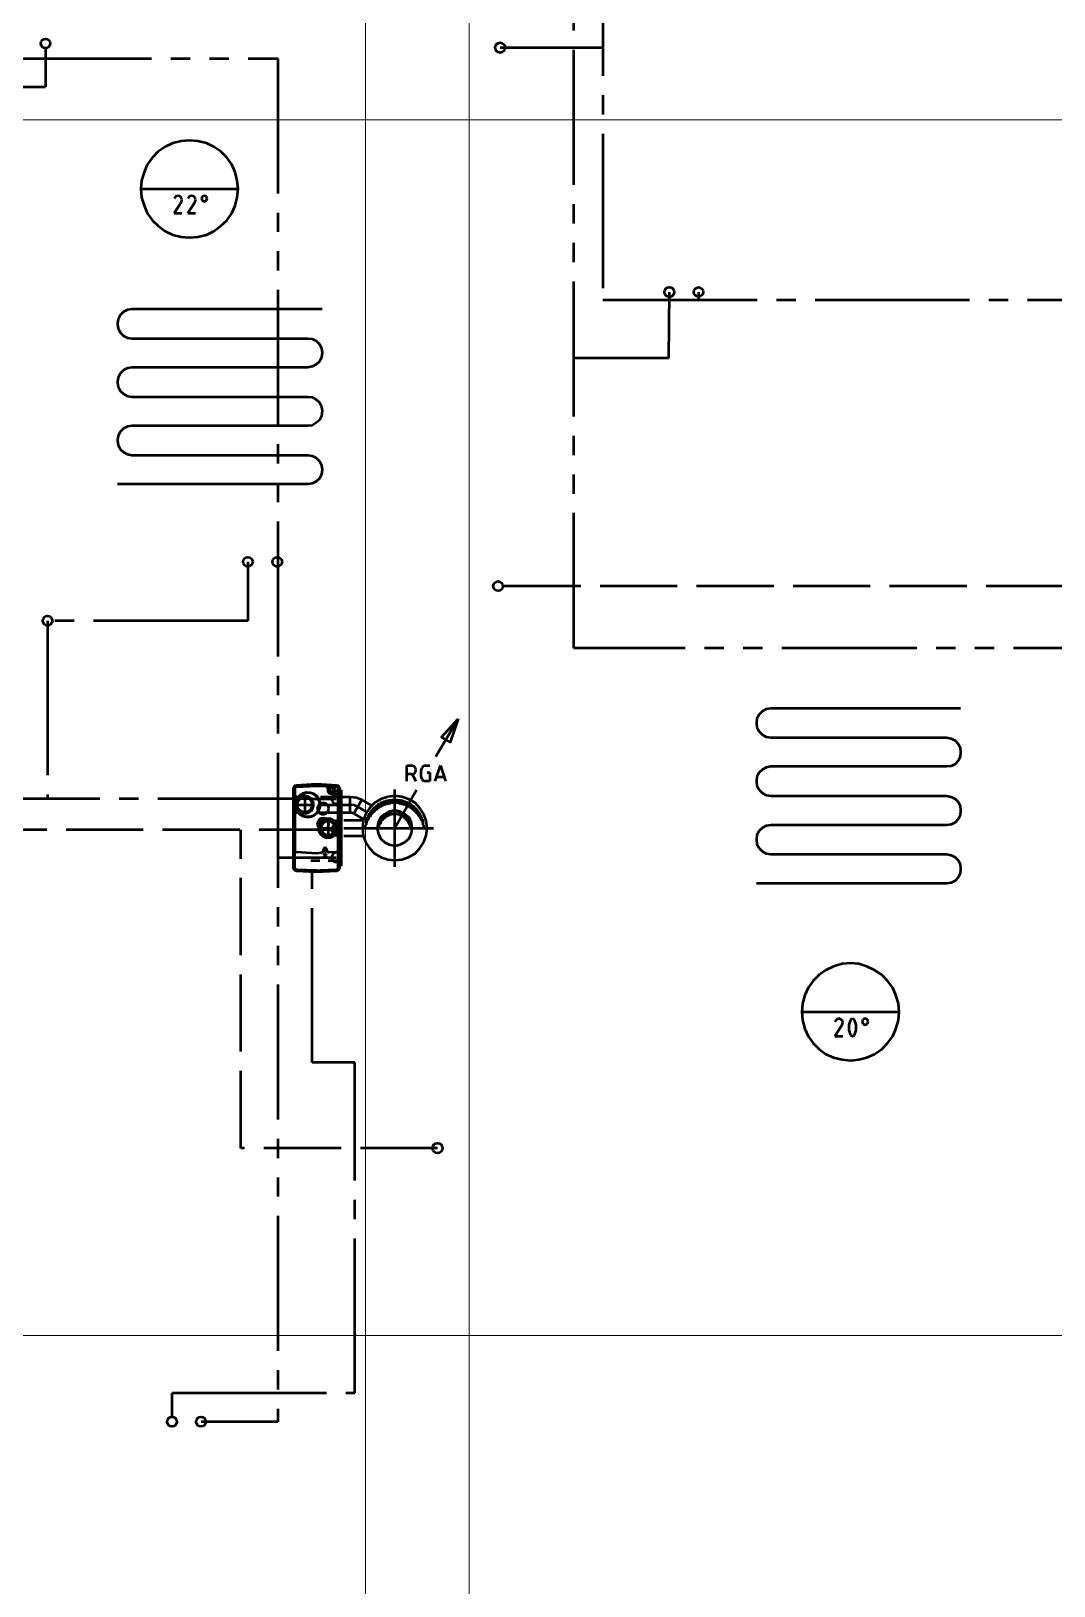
# Model space of a CAD drawing. Header units: metres. Extents: x -4.5 to 35.1, y -3.6 to 25.4.
# Drawn here: x 11.33 to 16.63, y 3.59 to 11.65 of the extents above; entities that cross this region are included whole.
import ezdxf

# ---------------------------------------------------------------- set-up
doc = ezdxf.new("R2010")
doc.units = ezdxf.units.M
for name, pattern in [('GETRENNT2_S6', [1.2, 0.7, -0.1, 0.1, -0.1, 0.1, -0.1]), ('STRICHLINIE2_S3', [0.5, 0.4, -0.1]), ('STRICHPUNKT2_S5', [1.1, 0.8, -0.1, 0.1, -0.1])]:
    doc.linetypes.add(name, pattern=pattern)
doc.layers.add('New_A Stramien', color=7, linetype='Continuous', lineweight=13)
doc.layers.add('Standard', color=7, linetype='Continuous', lineweight=25)

msp = doc.modelspace()

# ---------------------------------------------------------------- linework, layer by layer
at = {"layer": 'New_A Stramien', "color": 252, "linetype": 'Continuous', "lineweight": 13}
msp.add_line((13.6, -1.8), (13.6, 23.46), dxfattribs=at)
msp.add_line((13.6, -1.8), (13.6, 23.46), dxfattribs=at)
at = {"layer": 'Standard', "color": 252, "linetype": 'Continuous', "lineweight": 13}
for p, q in [((13.0633, -3.2638), (13.0633, 25.0491)), ((13.0633, -3.2638), (13.0633, 25.0491)), ((-4.1221, 11.1917), (26.8317, 11.1917)), ((-4.1221, 11.1917), (26.8317, 11.1917)), ((-4.1221, 4.8908), (26.8317, 4.8908)), ((-4.1221, 4.8908), (26.8317, 4.8908))]:
    msp.add_line(p, q, dxfattribs=at)
at = {"layer": 'Standard', "color": 1, "linetype": 'GETRENNT2_S6', "lineweight": 50}
for p, q in [((14.1423, 8.4547), (14.1423, 13.523)), ((11.2546, 11.5111), (12.6089, 11.5111)), ((12.6089, 11.5111), (12.6089, 4.4447)), ((14.6367, 10.3), (14.632, 9.9569)), ((14.632, 9.9569), (14.1423, 9.9569)), ((18.3197, 8.4547), (14.1423, 8.4547)), ((12.6089, 7.3692), (12.911, 7.3692)), ((12.6089, 4.4447), (12.2104, 4.4447))]:
    msp.add_line(p, q, dxfattribs=at)
at = {"layer": 'Standard', "color": 5, "linetype": 'STRICHPUNKT2_S5', "lineweight": 50}
for p, q in [((14.2924, 13.32), (14.2924, 10.259)), ((11.4047, 11.5632), (11.4047, 11.3632)), ((13.76, 11.5665), (14.2924, 11.5665)), ((11.0276, 11.3632), (11.4047, 11.3632)), ((14.2924, 10.259), (16.9655, 10.259)), ((14.7888, 10.3), (14.7888, 10.259)), ((12.4531, 8.9013), (12.4531, 8.5963)), ((11.4151, 8.5963), (11.4151, 7.6734)), ((12.4531, 8.5963), (11.4151, 8.5963)), ((12.786, 7.6734), (9.3564, 7.6734)), ((12.786, 6.3066), (12.786, 7.3016)), ((13.0069, 6.3066), (12.786, 6.3066)), ((13.0069, 4.5947), (13.0069, 6.3066)), ((12.0603, 4.4697), (12.0603, 4.5947)), ((12.0603, 4.5947), (13.0069, 4.5947))]:
    msp.add_line(p, q, dxfattribs=at)
at = {"layer": 'Standard', "color": 52, "linetype": 'Continuous', "lineweight": 50}
for p, q in [((12.0255, 11.0528), (11.988, 11.0278)), ((12.0651, 11.0715), (12.0255, 11.0528)), ((12.1068, 11.0819), (12.0651, 11.0715)), ((12.1505, 11.0861), (12.1068, 11.0819)), ((12.1943, 11.0819), (12.1505, 11.0861)), ((12.238, 11.0715), (12.1943, 11.0819)), ((12.2776, 11.0528), (12.238, 11.0715)), ((12.3131, 11.0278), (12.2776, 11.0528)), ((11.9318, 10.9611), (11.9151, 10.9215)), ((11.9589, 10.9965), (11.9318, 10.9611)), ((11.988, 11.0278), (11.9589, 10.9965)), ((12.3443, 10.9965), (12.3131, 11.0278)), ((12.3693, 10.9611), (12.3443, 10.9965)), ((12.3881, 10.9215), (12.3693, 10.9611)), ((11.9151, 10.9215), (11.9026, 10.8777)), ((12.3985, 10.8777), (12.3881, 10.9215)), ((11.9026, 10.8777), (11.8984, 10.834)), ((11.8984, 10.834), (12.4026, 10.834)), ((11.8984, 10.834), (11.9026, 10.7902)), ((12.4026, 10.834), (12.3985, 10.8777)), ((12.3985, 10.7902), (12.4026, 10.834)), ((11.9026, 10.7902), (11.9151, 10.7486)), ((11.9151, 10.7486), (11.9318, 10.709)), ((12.0776, 10.7944), (12.0714, 10.784)), ((12.1089, 10.7673), (12.0714, 10.709)), ((12.0901, 10.7986), (12.0776, 10.7944)), ((12.1005, 10.7965), (12.0901, 10.7986)), ((12.1089, 10.7882), (12.1005, 10.7965)), ((12.1109, 10.7777), (12.1089, 10.7882)), ((12.1089, 10.7673), (12.1109, 10.7777)), ((12.1484, 10.7944), (12.1422, 10.784)), ((12.1797, 10.7673), (12.1422, 10.709)), ((12.1609, 10.7986), (12.1484, 10.7944)), ((12.1714, 10.7965), (12.1609, 10.7986)), ((12.1797, 10.7882), (12.1714, 10.7965)), ((12.1818, 10.7777), (12.1797, 10.7882)), ((12.1797, 10.7673), (12.1818, 10.7777)), ((12.2172, 10.7944), (12.213, 10.784)), ((12.213, 10.784), (12.2172, 10.7736)), ((12.2276, 10.7986), (12.2172, 10.7944)), ((12.2172, 10.7736), (12.2276, 10.7694)), ((12.238, 10.7944), (12.2276, 10.7986)), ((12.2276, 10.7694), (12.238, 10.7736)), ((12.2422, 10.784), (12.238, 10.7944)), ((12.238, 10.7736), (12.2422, 10.784)), ((12.3693, 10.709), (12.3881, 10.7486)), ((12.3881, 10.7486), (12.3985, 10.7902)), ((11.9318, 10.709), (11.9589, 10.6715)), ((11.9589, 10.6715), (11.988, 10.6423)), ((11.988, 10.6423), (12.0255, 10.6152)), ((12.0714, 10.709), (12.1109, 10.709)), ((12.1422, 10.709), (12.1818, 10.709)), ((12.2776, 10.6152), (12.3131, 10.6423)), ((12.3131, 10.6423), (12.3443, 10.6715)), ((12.3443, 10.6715), (12.3693, 10.709)), ((12.0255, 10.6152), (12.0651, 10.5965)), ((12.0651, 10.5965), (12.1068, 10.5861)), ((12.1068, 10.5861), (12.1505, 10.5819)), ((12.1505, 10.5819), (12.1943, 10.5861)), ((12.1943, 10.5861), (12.238, 10.5965)), ((12.238, 10.5965), (12.2776, 10.6152)), ((11.7818, 10.1589), (11.7776, 10.136)), ((11.7922, 10.1798), (11.7818, 10.1589)), ((11.8088, 10.1965), (11.7922, 10.1798)), ((11.8297, 10.2069), (11.8088, 10.1965)), ((11.8526, 10.211), (11.8297, 10.2069)), ((12.8381, 10.211), (11.8526, 10.211)), ((11.7776, 10.136), (11.7776, 10.1339)), ((11.7776, 10.1339), (11.7818, 10.111)), ((11.7818, 10.111), (11.7922, 10.0902)), ((11.7922, 10.0902), (11.8088, 10.0735)), ((11.8088, 10.0735), (11.8297, 10.0631)), ((11.8297, 10.0631), (11.8526, 10.059)), ((11.8526, 10.059), (12.7631, 10.059)), ((12.7631, 10.059), (12.786, 10.0569)), ((12.786, 10.0569), (12.8068, 10.0465)), ((12.8068, 10.0465), (12.8235, 10.0298)), ((12.8235, 10.0298), (12.8339, 10.009)), ((12.8339, 10.009), (12.8381, 9.986)), ((12.786, 9.9131), (12.7631, 9.9089)), ((12.8068, 9.9235), (12.786, 9.9131)), ((12.8235, 9.9402), (12.8068, 9.9235)), ((12.8339, 9.961), (12.8235, 9.9402)), ((12.8381, 9.984), (12.8339, 9.961)), ((12.8381, 9.986), (12.8381, 9.984)), ((11.7818, 9.8568), (11.7776, 9.8339)), ((11.7776, 9.8339), (11.7776, 9.8318)), ((11.7922, 9.8777), (11.7818, 9.8568)), ((11.8088, 9.8944), (11.7922, 9.8777)), ((11.8297, 9.9048), (11.8088, 9.8944)), ((11.8526, 9.9089), (11.8297, 9.9048)), ((12.7631, 9.9089), (11.8526, 9.9089)), ((11.7776, 9.8318), (11.7818, 9.8089)), ((11.7818, 9.8089), (11.7922, 9.7881)), ((11.7922, 9.7881), (11.8088, 9.7714)), ((11.8088, 9.7714), (11.8297, 9.761)), ((11.8297, 9.761), (11.8526, 9.7568)), ((11.8526, 9.7568), (12.7631, 9.7568)), ((12.7631, 9.7568), (12.786, 9.7548)), ((12.786, 9.7548), (12.8068, 9.7423)), ((12.8068, 9.7423), (12.8235, 9.7277)), ((12.8235, 9.7277), (12.8339, 9.7068)), ((12.8339, 9.7068), (12.8381, 9.6839)), ((12.8381, 9.6818), (12.8339, 9.6569)), ((12.8381, 9.6839), (12.8381, 9.6818)), ((11.8088, 9.5923), (11.7922, 9.5756)), ((11.8297, 9.6027), (11.8088, 9.5923)), ((11.8526, 9.6068), (11.8297, 9.6027)), ((12.7631, 9.6068), (11.8526, 9.6068)), ((12.786, 9.6089), (12.7631, 9.6068)), ((12.8068, 9.6214), (12.786, 9.6089)), ((12.8235, 9.636), (12.8068, 9.6214)), ((12.8339, 9.6569), (12.8235, 9.636)), ((11.7818, 9.5547), (11.7776, 9.5318)), ((11.7776, 9.5318), (11.7776, 9.5297)), ((11.7776, 9.5297), (11.7818, 9.5068)), ((11.7922, 9.5756), (11.7818, 9.5547)), ((11.7818, 9.5068), (11.7922, 9.486)), ((11.7922, 9.486), (11.8088, 9.4693)), ((11.8088, 9.4693), (11.8297, 9.4589)), ((11.8297, 9.4589), (11.8526, 9.4547)), ((11.8526, 9.4547), (12.7631, 9.4547)), ((12.7631, 9.4547), (12.786, 9.4506)), ((12.786, 9.4506), (12.8068, 9.4402)), ((12.8068, 9.4402), (12.8235, 9.4235)), ((12.8235, 9.4235), (12.8339, 9.4027)), ((12.8339, 9.3547), (12.8235, 9.3339)), ((12.8339, 9.4027), (12.8381, 9.3797)), ((12.8381, 9.3777), (12.8339, 9.3547)), ((12.8381, 9.3797), (12.8381, 9.3777)), ((12.7631, 9.3047), (11.7776, 9.3047)), ((12.786, 9.3068), (12.7631, 9.3047)), ((12.8068, 9.3172), (12.786, 9.3068)), ((12.8235, 9.3339), (12.8068, 9.3172)), ((15.1632, 8.1421), (15.1382, 8.138)), ((16.1466, 8.1421), (15.1632, 8.1421)), ((15.0903, 8.0901), (15.0882, 8.0671)), ((15.0882, 8.0671), (15.0882, 8.0651)), ((15.0882, 8.0651), (15.0903, 8.0422)), ((15.1028, 8.1109), (15.0903, 8.0901)), ((15.1195, 8.1276), (15.1028, 8.1109)), ((15.1382, 8.138), (15.1195, 8.1276)), ((15.0903, 8.0422), (15.1028, 8.0213)), ((15.1028, 8.0213), (15.1195, 8.0047)), ((15.1195, 8.0047), (15.1382, 7.9942)), ((15.1382, 7.9942), (15.1632, 7.9901)), ((15.1632, 7.9901), (16.0737, 7.9901)), ((16.0737, 7.9901), (16.0966, 7.9859)), ((16.0966, 7.9859), (16.1175, 7.9755)), ((16.1175, 7.9755), (16.1341, 7.9588)), ((16.1341, 7.9588), (16.1446, 7.938)), ((16.1446, 7.938), (16.1466, 7.915)), ((16.1466, 7.913), (16.1446, 7.89)), ((16.1466, 7.915), (16.1466, 7.913)), ((15.1195, 7.8255), (15.1028, 7.8088)), ((15.1382, 7.8359), (15.1195, 7.8255)), ((15.1632, 7.84), (15.1382, 7.8359)), ((16.0737, 7.84), (15.1632, 7.84)), ((16.0966, 7.8421), (16.0737, 7.84)), ((16.1175, 7.8525), (16.0966, 7.8421)), ((16.1341, 7.8692), (16.1175, 7.8525)), ((16.1446, 7.89), (16.1341, 7.8692)), ((15.0903, 7.788), (15.0882, 7.765)), ((15.0882, 7.765), (15.0882, 7.763)), ((15.0882, 7.763), (15.0903, 7.74)), ((15.1028, 7.8088), (15.0903, 7.788)), ((15.0903, 7.74), (15.1028, 7.7192)), ((15.1028, 7.7192), (15.1195, 7.7025)), ((15.1195, 7.7025), (15.1382, 7.6921)), ((15.1382, 7.6921), (15.1632, 7.688)), ((15.1632, 7.688), (16.0737, 7.688)), ((16.0737, 7.688), (16.0966, 7.6838)), ((16.0966, 7.6838), (16.1175, 7.6734)), ((16.1175, 7.6734), (16.1341, 7.6567)), ((16.1341, 7.6567), (16.1446, 7.6359)), ((16.1446, 7.5879), (16.1341, 7.5671)), ((16.1446, 7.6359), (16.1466, 7.613)), ((16.1466, 7.6109), (16.1446, 7.5879)), ((16.1466, 7.613), (16.1466, 7.6109)), ((15.1028, 7.5067), (15.0903, 7.4858)), ((15.1195, 7.5233), (15.1028, 7.5067)), ((15.1382, 7.5338), (15.1195, 7.5233)), ((15.1632, 7.5358), (15.1382, 7.5338)), ((16.0737, 7.5358), (15.1632, 7.5358)), ((16.0966, 7.54), (16.0737, 7.5358)), ((16.1175, 7.5504), (16.0966, 7.54)), ((16.1341, 7.5671), (16.1175, 7.5504)), ((15.0903, 7.4858), (15.0882, 7.4629)), ((15.0882, 7.4629), (15.0882, 7.4609)), ((15.0882, 7.4609), (15.0903, 7.4379)), ((15.0903, 7.4379), (15.1028, 7.4171)), ((15.1028, 7.4171), (15.1195, 7.4004)), ((15.1195, 7.4004), (15.1382, 7.39)), ((15.1382, 7.39), (15.1632, 7.3859)), ((15.1632, 7.3859), (16.0737, 7.3859)), ((16.0737, 7.3859), (16.0966, 7.3817)), ((16.0966, 7.3817), (16.1175, 7.3713)), ((16.1175, 7.3713), (16.1341, 7.3546)), ((16.1341, 7.3546), (16.1446, 7.3338)), ((16.1446, 7.3338), (16.1466, 7.3109)), ((16.1341, 7.265), (16.1175, 7.2483)), ((16.1446, 7.2858), (16.1341, 7.265)), ((16.1466, 7.3088), (16.1446, 7.2858)), ((16.1466, 7.3109), (16.1466, 7.3088)), ((16.0737, 7.2338), (15.0882, 7.2338)), ((16.0966, 7.2379), (16.0737, 7.2338)), ((16.1175, 7.2483), (16.0966, 7.2379)), ((15.4487, 6.7858), (15.4133, 6.7608)), ((15.4883, 6.8046), (15.4487, 6.7858)), ((15.532, 6.8171), (15.4883, 6.8046)), ((15.5758, 6.8212), (15.532, 6.8171)), ((15.6195, 6.8171), (15.5758, 6.8212)), ((15.6612, 6.8046), (15.6195, 6.8171)), ((15.7008, 6.7858), (15.6612, 6.8046)), ((15.7383, 6.7608), (15.7008, 6.7858)), ((15.357, 6.6941), (15.3383, 6.6546)), ((15.382, 6.7296), (15.357, 6.6941)), ((15.4133, 6.7608), (15.382, 6.7296)), ((15.7674, 6.7296), (15.7383, 6.7608)), ((15.7945, 6.6941), (15.7674, 6.7296)), ((15.8112, 6.6546), (15.7945, 6.6941)), ((15.3278, 6.6129), (15.3237, 6.5691)), ((15.3383, 6.6546), (15.3278, 6.6129)), ((15.8237, 6.6129), (15.8112, 6.6546)), ((15.8279, 6.5691), (15.8237, 6.6129)), ((15.3237, 6.5691), (15.8279, 6.5691)), ((15.3237, 6.5691), (15.3278, 6.5254)), ((15.5028, 6.5295), (15.4945, 6.517)), ((15.5153, 6.5337), (15.5028, 6.5295)), ((15.5258, 6.5295), (15.5153, 6.5337)), ((15.5341, 6.5233), (15.5258, 6.5295)), ((15.5862, 6.5337), (15.5758, 6.5274)), ((15.5966, 6.5274), (15.5862, 6.5337)), ((15.6404, 6.5295), (15.6362, 6.517)), ((15.6508, 6.5337), (15.6404, 6.5295)), ((15.6633, 6.5295), (15.6508, 6.5337)), ((15.6675, 6.517), (15.6633, 6.5295)), ((15.8237, 6.5254), (15.8279, 6.5691)), ((15.3278, 6.5254), (15.3383, 6.4816)), ((15.3383, 6.4816), (15.357, 6.442)), ((15.532, 6.5024), (15.4945, 6.442)), ((15.532, 6.5024), (15.5362, 6.5129)), ((15.5362, 6.5129), (15.5341, 6.5233)), ((15.5758, 6.5274), (15.5674, 6.5024)), ((15.5674, 6.5024), (15.5674, 6.4733)), ((15.5674, 6.4733), (15.5758, 6.4483)), ((15.5758, 6.4483), (15.5862, 6.442)), ((15.5862, 6.442), (15.5966, 6.4483)), ((15.6049, 6.5024), (15.5966, 6.5274)), ((15.5966, 6.4483), (15.6049, 6.4733)), ((15.6049, 6.4733), (15.6049, 6.5024)), ((15.6362, 6.517), (15.6404, 6.5066)), ((15.6404, 6.5066), (15.6508, 6.5024)), ((15.6508, 6.5024), (15.6633, 6.5066)), ((15.6633, 6.5066), (15.6675, 6.517)), ((15.7945, 6.442), (15.8112, 6.4816)), ((15.8112, 6.4816), (15.8237, 6.5254)), ((15.357, 6.442), (15.382, 6.4066)), ((15.382, 6.4066), (15.4133, 6.3754)), ((15.4133, 6.3754), (15.4487, 6.3504)), ((15.4945, 6.442), (15.5362, 6.442)), ((15.7008, 6.3504), (15.7383, 6.3754)), ((15.7383, 6.3754), (15.7674, 6.4066)), ((15.7674, 6.4066), (15.7945, 6.442)), ((15.4487, 6.3504), (15.4883, 6.3316)), ((15.4883, 6.3316), (15.532, 6.3212)), ((15.532, 6.3212), (15.5758, 6.317)), ((15.5758, 6.317), (15.6195, 6.3212)), ((15.6195, 6.3212), (15.6612, 6.3316)), ((15.6612, 6.3316), (15.7008, 6.3504))]:
    msp.add_line(p, q, dxfattribs=at)
at = {"layer": 'Standard', "color": 30, "linetype": 'STRICHLINIE2_S3', "lineweight": 50}
for p, q in [((18.178, 8.7755), (13.75, 8.7755)), ((12.911, 7.5129), (9.7733, 7.5129)), ((12.4172, 5.8628), (12.4172, 7.5129)), ((13.436, 5.8628), (12.4172, 5.8628))]:
    msp.add_line(p, q, dxfattribs=at)
at = {"layer": 'Standard', "color": 3, "linetype": 'Continuous', "lineweight": 50}
for p, q in [((13.5423, 8.088), (13.4277, 7.8921)), ((13.2777, 7.765), (13.2777, 7.8463)), ((13.2777, 7.8463), (13.3006, 7.8463)), ((13.3131, 7.8421), (13.3006, 7.8463)), ((13.3215, 7.8338), (13.3131, 7.8421)), ((13.3235, 7.8234), (13.3215, 7.8338)), ((13.3215, 7.8109), (13.3235, 7.8234)), ((13.3548, 7.8338), (13.3506, 7.8234)), ((13.3506, 7.7859), (13.3506, 7.8234)), ((13.3631, 7.8421), (13.3548, 7.8338)), ((13.3735, 7.8463), (13.3631, 7.8421)), ((13.3735, 7.8463), (13.3965, 7.8463)), ((13.4235, 7.765), (13.4506, 7.8463)), ((13.4506, 7.8463), (13.4777, 7.765)), ((12.6964, 7.74), (12.6902, 7.7338)), ((12.7047, 7.74), (12.6943, 7.7359)), ((12.7047, 7.7421), (12.6964, 7.74)), ((12.8089, 7.7484), (12.7047, 7.7421)), ((12.7047, 7.74), (12.8089, 7.7463)), ((12.7047, 7.7359), (12.8089, 7.74)), ((12.8089, 7.74), (12.7047, 7.7338)), ((12.9131, 7.7421), (12.8089, 7.7484)), ((12.8089, 7.7463), (12.9131, 7.74)), ((12.8089, 7.74), (12.8089, 7.7421)), ((12.8756, 7.738), (12.8089, 7.74)), ((12.8089, 7.74), (12.8589, 7.738)), ((12.8631, 7.7359), (12.8589, 7.738)), ((12.8756, 7.738), (12.8777, 7.7359)), ((12.9214, 7.74), (12.9131, 7.7421)), ((12.9235, 7.7359), (12.9131, 7.74)), ((12.9277, 7.7338), (12.9214, 7.74)), ((13.3006, 7.8005), (13.2777, 7.8005)), ((13.3006, 7.8005), (13.3131, 7.8025)), ((13.3048, 7.8005), (13.3235, 7.765)), ((13.3131, 7.8025), (13.3215, 7.8109)), ((13.3506, 7.7859), (13.3548, 7.7755)), ((13.3548, 7.7755), (13.3631, 7.7671)), ((13.3631, 7.7671), (13.3735, 7.765)), ((13.3965, 7.765), (13.3735, 7.765)), ((13.3819, 7.8088), (13.3965, 7.8088)), ((13.3965, 7.8088), (13.3965, 7.765)), ((13.4694, 7.7859), (13.4319, 7.7859)), ((12.6902, 7.7338), (12.6881, 7.7255)), ((12.6881, 7.7255), (12.6881, 7.3171)), ((12.6943, 7.7359), (12.6902, 7.7255)), ((12.6902, 7.3171), (12.6902, 7.7255)), ((12.6902, 7.6546), (12.6902, 7.6567)), ((12.6922, 7.6546), (12.6922, 7.6567)), ((12.6985, 7.7317), (12.6943, 7.7255)), ((12.6943, 7.7255), (12.6943, 7.6546)), ((12.6985, 7.7317), (12.6964, 7.7275)), ((12.6964, 7.7275), (12.6964, 7.7255)), ((12.6964, 7.7255), (12.6964, 7.6963)), ((12.6964, 7.6963), (12.6964, 7.6921)), ((12.6964, 7.6921), (12.6985, 7.69)), ((12.7047, 7.7359), (12.6985, 7.7317)), ((12.7006, 7.7338), (12.6985, 7.7317)), ((12.6985, 7.69), (12.7006, 7.6859)), ((12.7047, 7.7338), (12.7006, 7.7338)), ((12.7006, 7.6859), (12.7027, 7.6838)), ((12.7047, 7.6609), (12.7006, 7.6421)), ((12.7027, 7.6838), (12.7131, 7.6838)), ((12.7089, 7.6713), (12.7027, 7.6525)), ((12.7047, 7.6609), (12.7027, 7.6421)), ((12.7131, 7.6796), (12.7047, 7.6609)), ((12.7152, 7.6755), (12.7047, 7.6609)), ((12.711, 7.6588), (12.7068, 7.6421)), ((12.7089, 7.6588), (12.7068, 7.6421)), ((12.7193, 7.6859), (12.7089, 7.6713)), ((12.7193, 7.6713), (12.7089, 7.6588)), ((12.711, 7.6567), (12.7089, 7.6421)), ((12.7193, 7.6713), (12.711, 7.6588)), ((12.7214, 7.6692), (12.711, 7.6567)), ((12.7277, 7.6942), (12.7131, 7.6796)), ((12.7131, 7.6838), (12.7172, 7.6859)), ((12.7297, 7.6859), (12.7152, 7.6755)), ((12.7172, 7.6859), (12.7214, 7.69)), ((12.736, 7.6984), (12.7193, 7.6859)), ((12.7318, 7.6817), (12.7193, 7.6713)), ((12.7318, 7.6796), (12.7193, 7.6713)), ((12.7381, 7.7005), (12.7214, 7.69)), ((12.7339, 7.6775), (12.7214, 7.6692)), ((12.7443, 7.7025), (12.7277, 7.6942)), ((12.7485, 7.688), (12.7297, 7.6859)), ((12.7485, 7.6838), (12.7318, 7.6796)), ((12.7485, 7.6838), (12.7318, 7.6817)), ((12.7485, 7.6817), (12.7339, 7.6775)), ((12.7547, 7.7046), (12.736, 7.6984)), ((12.7568, 7.7067), (12.7381, 7.7005)), ((12.7652, 7.7046), (12.7443, 7.7025)), ((12.7652, 7.6859), (12.7485, 7.688)), ((12.7631, 7.6796), (12.7485, 7.6838)), ((12.7652, 7.6817), (12.7485, 7.6838)), ((12.7631, 7.6775), (12.7485, 7.6817)), ((12.7485, 7.6796), (12.7485, 7.6046)), ((12.7735, 7.7046), (12.7547, 7.7046)), ((12.7756, 7.7046), (12.7568, 7.7067)), ((12.7777, 7.6713), (12.7631, 7.6796)), ((12.7756, 7.6692), (12.7631, 7.6775)), ((12.7839, 7.7025), (12.7652, 7.7046)), ((12.7818, 7.6755), (12.7652, 7.6859)), ((12.7777, 7.6713), (12.7652, 7.6817)), ((12.7922, 7.6984), (12.7735, 7.7046)), ((12.7943, 7.6984), (12.7756, 7.7046)), ((12.7839, 7.6567), (12.7756, 7.6692)), ((12.786, 7.6588), (12.7777, 7.6713)), ((12.786, 7.6588), (12.7777, 7.6713)), ((12.7902, 7.6609), (12.7818, 7.6755)), ((12.8006, 7.6942), (12.7839, 7.7025)), ((12.7881, 7.6421), (12.7839, 7.6567)), ((12.786, 7.6734), (12.911, 7.6734)), ((12.7902, 7.6421), (12.786, 7.6588)), ((12.7902, 7.6421), (12.786, 7.6588)), ((12.7943, 7.6421), (12.7902, 7.6609)), ((12.8089, 7.6859), (12.7922, 7.6984)), ((12.811, 7.688), (12.7943, 7.6984)), ((12.8152, 7.6796), (12.8006, 7.6942)), ((12.8193, 7.6713), (12.8089, 7.6859)), ((12.8214, 7.6713), (12.811, 7.688)), ((12.8235, 7.6609), (12.8152, 7.6796)), ((12.8256, 7.6525), (12.8193, 7.6713)), ((12.8277, 7.6525), (12.8214, 7.6713)), ((12.8277, 7.6421), (12.8235, 7.6609)), ((12.9839, 7.6817), (12.8297, 7.6817)), ((12.8652, 7.7338), (12.8631, 7.7359)), ((12.8672, 7.7296), (12.8652, 7.7338)), ((12.8672, 7.7255), (12.8672, 7.7296)), ((12.8693, 7.7275), (12.8672, 7.7192)), ((12.8672, 7.7255), (12.8672, 7.715)), ((12.8672, 7.7192), (12.8693, 7.7109)), ((12.8672, 7.715), (12.8714, 7.7046)), ((12.8756, 7.7359), (12.8693, 7.7275)), ((12.8714, 7.7275), (12.8693, 7.7192)), ((12.8693, 7.7192), (12.8714, 7.7109)), ((12.8693, 7.7109), (12.8756, 7.7046)), ((12.8777, 7.7338), (12.8714, 7.7275)), ((12.8756, 7.7296), (12.8714, 7.7192)), ((12.8714, 7.7192), (12.8756, 7.7088)), ((12.8714, 7.7109), (12.8777, 7.7046)), ((12.8714, 7.7046), (12.8818, 7.7005)), ((12.8777, 7.7359), (12.8756, 7.7359)), ((12.886, 7.7338), (12.8756, 7.7296)), ((12.8797, 7.7275), (12.8756, 7.7192)), ((12.8756, 7.7192), (12.8797, 7.713)), ((12.8756, 7.7088), (12.886, 7.7067)), ((12.8756, 7.7046), (12.886, 7.7005)), ((12.886, 7.7359), (12.8777, 7.7338)), ((12.8777, 7.7046), (12.886, 7.7025)), ((12.886, 7.7296), (12.8797, 7.7275)), ((12.8797, 7.713), (12.886, 7.7088)), ((12.8818, 7.7005), (12.8922, 7.7005)), ((12.8943, 7.7338), (12.886, 7.7359)), ((12.8964, 7.7296), (12.886, 7.7338)), ((12.8922, 7.7275), (12.886, 7.7296)), ((12.886, 7.7088), (12.8922, 7.713)), ((12.886, 7.7067), (12.8964, 7.7088)), ((12.886, 7.7025), (12.8943, 7.7046)), ((12.886, 7.7005), (12.8943, 7.7025)), ((12.8902, 7.6859), (12.886, 7.6734)), ((12.886, 7.6734), (12.8902, 7.6609)), ((12.8985, 7.6942), (12.8902, 7.6859)), ((12.8902, 7.6609), (12.8985, 7.6505)), ((12.8964, 7.7192), (12.8922, 7.7275)), ((12.8922, 7.713), (12.8964, 7.7192)), ((12.8922, 7.7005), (12.9006, 7.7067)), ((12.9006, 7.7275), (12.8943, 7.7338)), ((12.8943, 7.7046), (12.9006, 7.7109)), ((12.8943, 7.7025), (12.9006, 7.7088)), ((12.8964, 7.7338), (12.8964, 7.7359)), ((12.8964, 7.7359), (12.8985, 7.7359)), ((12.9027, 7.7275), (12.8964, 7.7338)), ((12.9006, 7.7192), (12.8964, 7.7296)), ((12.8964, 7.7088), (12.9006, 7.7192)), ((12.9131, 7.7359), (12.8985, 7.7359)), ((12.911, 7.6984), (12.8985, 7.6942)), ((12.9027, 7.7192), (12.9006, 7.7275)), ((12.9006, 7.7109), (12.9027, 7.7192)), ((12.9006, 7.7088), (12.9047, 7.7171)), ((12.9027, 7.7088), (12.9006, 7.7067)), ((12.9047, 7.7171), (12.9027, 7.7275)), ((12.9047, 7.7109), (12.9027, 7.7088)), ((12.9089, 7.713), (12.9047, 7.7109)), ((12.9152, 7.713), (12.9089, 7.713)), ((12.9235, 7.6942), (12.911, 7.6984)), ((12.9193, 7.7317), (12.9131, 7.7359)), ((12.9172, 7.7109), (12.9152, 7.713)), ((12.9193, 7.7088), (12.9172, 7.7109)), ((12.9214, 7.7255), (12.9193, 7.7317)), ((12.9214, 7.7046), (12.9193, 7.7088)), ((12.9214, 7.3171), (12.9214, 7.7255)), ((12.9214, 7.7025), (12.9214, 7.7046)), ((12.9214, 7.5713), (12.9214, 7.7025)), ((12.9277, 7.7255), (12.9235, 7.7359)), ((12.9339, 7.6859), (12.9235, 7.6942)), ((12.9235, 7.6505), (12.9339, 7.6609)), ((12.9298, 7.7255), (12.9277, 7.7338)), ((12.9277, 7.7255), (12.9277, 7.3171)), ((12.9298, 7.3171), (12.9298, 7.7255)), ((12.936, 7.7171), (12.9298, 7.7171)), ((12.9319, 7.7171), (12.9319, 7.3234)), ((12.9319, 7.6817), (12.9319, 7.6838)), ((12.9319, 7.6817), (12.9339, 7.6796)), ((12.9319, 7.665), (12.9339, 7.665)), ((12.9319, 7.665), (12.9319, 7.663)), ((12.936, 7.6734), (12.9339, 7.6859)), ((12.9339, 7.6796), (12.9339, 7.665)), ((12.9339, 7.6609), (12.936, 7.6734)), ((12.936, 7.7171), (12.936, 7.3254)), ((12.9839, 7.6025), (12.9839, 7.6817)), ((13.0152, 7.6775), (12.9839, 7.6817)), ((13.0027, 7.5963), (13.0444, 7.6671)), ((13.0444, 7.6671), (13.0152, 7.6775)), ((13.0943, 7.638), (13.0444, 7.6671)), ((13.1423, 7.6713), (13.1089, 7.6525)), ((13.1777, 7.6838), (13.1423, 7.6713)), ((13.1464, 7.6317), (13.1464, 7.6567)), ((13.1506, 7.6338), (13.1506, 7.6588)), ((13.1548, 7.6359), (13.1548, 7.6609)), ((13.1568, 7.6359), (13.1568, 7.6609)), ((13.161, 7.638), (13.161, 7.663)), ((13.1631, 7.638), (13.1631, 7.665)), ((13.1673, 7.64), (13.1673, 7.665)), ((13.1714, 7.64), (13.1714, 7.6671)), ((13.1735, 7.6421), (13.1735, 7.6671)), ((13.2152, 7.688), (13.1777, 7.6838)), ((13.1777, 7.6421), (13.1777, 7.6671)), ((13.1818, 7.6442), (13.1818, 7.6692)), ((13.1839, 7.6442), (13.1839, 7.6692)), ((13.1881, 7.6442), (13.1881, 7.6692)), ((13.1902, 7.6463), (13.1902, 7.6713)), ((13.1943, 7.6463), (13.1943, 7.6713)), ((13.1985, 7.6463), (13.1985, 7.6713)), ((13.2006, 7.6463), (13.2006, 7.6713)), ((13.2048, 7.6463), (13.2048, 7.6713)), ((13.2068, 7.6463), (13.2068, 7.6734)), ((13.211, 7.6463), (13.211, 7.6734)), ((13.2152, 7.3213), (13.2152, 7.7213)), ((13.3277, 7.7171), (13.2152, 7.5213)), ((13.2506, 7.6838), (13.2152, 7.688)), ((13.2152, 7.6463), (13.2152, 7.6734)), ((13.2173, 7.6463), (13.2173, 7.6734)), ((13.2214, 7.6463), (13.2214, 7.6734)), ((13.2235, 7.6463), (13.2235, 7.6713)), ((13.2277, 7.6463), (13.2277, 7.6713)), ((13.2318, 7.6463), (13.2318, 7.6713)), ((13.2339, 7.6463), (13.2339, 7.6713)), ((13.2381, 7.6463), (13.2381, 7.6713)), ((13.2402, 7.6442), (13.2402, 7.6692)), ((13.2444, 7.6442), (13.2444, 7.6692)), ((13.2485, 7.6442), (13.2485, 7.6692)), ((13.286, 7.6713), (13.2506, 7.6838)), ((13.2506, 7.6421), (13.2506, 7.6671)), ((13.2548, 7.6421), (13.2548, 7.6671)), ((13.2569, 7.64), (13.2569, 7.6671)), ((13.261, 7.64), (13.261, 7.665)), ((13.2652, 7.638), (13.2652, 7.665)), ((13.2673, 7.638), (13.2673, 7.663)), ((13.2714, 7.6359), (13.2714, 7.6609)), ((13.2735, 7.6359), (13.2735, 7.6609)), ((13.2777, 7.6338), (13.2777, 7.6588)), ((13.2819, 7.6317), (13.2819, 7.6567)), ((13.3194, 7.6525), (13.286, 7.6713)), ((12.7006, 7.6546), (12.6902, 7.6546)), ((12.6902, 7.6546), (12.6902, 7.6296)), ((12.6902, 7.6296), (12.6902, 7.6546)), ((12.6902, 7.6296), (12.6902, 7.6317)), ((12.7006, 7.6296), (12.6902, 7.6296)), ((12.7006, 7.6546), (12.6922, 7.6546)), ((12.7027, 7.6525), (12.6922, 7.6525)), ((12.6922, 7.6525), (12.6922, 7.6505)), ((12.7006, 7.6505), (12.6922, 7.6505)), ((12.6922, 7.6421), (12.6922, 7.6442)), ((12.6922, 7.6421), (12.7006, 7.6421)), ((12.7006, 7.6421), (12.6922, 7.6421)), ((12.6922, 7.6338), (12.6922, 7.6359)), ((12.7006, 7.6338), (12.6922, 7.6338)), ((12.6922, 7.6338), (12.7006, 7.6338)), ((12.6922, 7.6296), (12.6922, 7.6317)), ((12.6922, 7.6296), (12.7006, 7.6296)), ((12.6943, 7.6296), (12.6943, 7.3171)), ((12.6985, 7.5963), (12.6964, 7.5921)), ((12.6964, 7.5921), (12.6964, 7.5879)), ((12.6964, 7.5879), (12.6964, 7.4067)), ((12.7006, 7.5984), (12.6985, 7.5963)), ((12.7006, 7.6546), (12.7006, 7.6296)), ((12.7006, 7.6421), (12.7047, 7.6234)), ((12.7006, 7.6317), (12.7027, 7.6317)), ((12.7027, 7.6004), (12.7006, 7.5984)), ((12.7027, 7.6421), (12.7047, 7.6255)), ((12.7027, 7.6317), (12.7089, 7.615)), ((12.7068, 7.6025), (12.7027, 7.6004)), ((12.7047, 7.6255), (12.7152, 7.6088)), ((12.7047, 7.6234), (12.7131, 7.6046)), ((12.7068, 7.6421), (12.711, 7.6275)), ((12.7068, 7.6421), (12.7089, 7.6255)), ((12.711, 7.6025), (12.7068, 7.6025)), ((12.7089, 7.6421), (12.711, 7.6275)), ((12.7089, 7.6255), (12.7193, 7.613)), ((12.7089, 7.615), (12.7193, 7.5984)), ((12.711, 7.6421), (12.786, 7.6421)), ((12.711, 7.6275), (12.7214, 7.615)), ((12.711, 7.6275), (12.7193, 7.613)), ((12.7131, 7.6004), (12.711, 7.6025)), ((12.7131, 7.6046), (12.7277, 7.5921)), ((12.7172, 7.5984), (12.7131, 7.6004)), ((12.7152, 7.6088), (12.7297, 7.6004)), ((12.7214, 7.5942), (12.7172, 7.5984)), ((12.7193, 7.613), (12.7318, 7.6046)), ((12.7193, 7.613), (12.7318, 7.6025)), ((12.7193, 7.5984), (12.736, 7.5859)), ((12.7214, 7.615), (12.7339, 7.6067)), ((12.7214, 7.5942), (12.7381, 7.5838)), ((12.7277, 7.5921), (12.7443, 7.5817)), ((12.7297, 7.6004), (12.7485, 7.5963)), ((12.7318, 7.6046), (12.7485, 7.6004)), ((12.7318, 7.6025), (12.7485, 7.6004)), ((12.7339, 7.6067), (12.7485, 7.6025)), ((12.736, 7.5859), (12.7547, 7.5817)), ((12.7381, 7.5838), (12.7568, 7.5796)), ((12.7443, 7.5817), (12.7652, 7.5796)), ((12.7485, 7.6025), (12.7631, 7.6067)), ((12.7485, 7.6004), (12.7631, 7.6046)), ((12.7485, 7.6004), (12.7652, 7.6025)), ((12.7485, 7.5963), (12.7652, 7.6004)), ((12.7547, 7.5817), (12.7735, 7.5817)), ((12.7568, 7.5796), (12.7756, 7.5796)), ((12.7631, 7.6067), (12.7756, 7.615)), ((12.7631, 7.6046), (12.7777, 7.613)), ((12.7652, 7.6025), (12.7777, 7.613)), ((12.7652, 7.6004), (12.7818, 7.6088)), ((12.7652, 7.5796), (12.7839, 7.5817)), ((12.7735, 7.5817), (12.7922, 7.5859)), ((12.7756, 7.615), (12.7839, 7.6275)), ((12.7756, 7.5796), (12.7943, 7.5859)), ((12.7777, 7.613), (12.786, 7.6275)), ((12.7777, 7.613), (12.786, 7.6255)), ((12.7818, 7.6088), (12.7902, 7.6255)), ((12.7839, 7.6275), (12.7881, 7.6421)), ((12.7839, 7.5817), (12.8006, 7.5921)), ((12.786, 7.6275), (12.7902, 7.6421)), ((12.786, 7.6255), (12.7902, 7.6421)), ((12.7902, 7.6255), (12.7943, 7.6421)), ((12.7922, 7.5859), (12.8089, 7.5984)), ((12.7943, 7.5859), (12.811, 7.5984)), ((12.8006, 7.5921), (12.8152, 7.6046)), ((12.8089, 7.5984), (12.8193, 7.615)), ((12.811, 7.5984), (12.8214, 7.613)), ((12.8172, 7.638), (12.8131, 7.6234)), ((12.8131, 7.6234), (12.8172, 7.6088)), ((12.8152, 7.6046), (12.8235, 7.6234)), ((12.8277, 7.6484), (12.8172, 7.638)), ((12.8172, 7.6088), (12.8277, 7.5963)), ((12.8193, 7.615), (12.8256, 7.6317)), ((12.8214, 7.613), (12.8277, 7.6317)), ((12.8235, 7.6234), (12.8277, 7.6421)), ((12.8256, 7.6317), (12.8256, 7.6525)), ((12.8422, 7.6525), (12.8277, 7.6484)), ((12.8277, 7.6317), (12.8277, 7.6525)), ((12.8277, 7.5963), (12.8422, 7.5921)), ((12.8297, 7.6421), (12.9839, 7.6421)), ((12.8297, 7.6025), (12.9839, 7.6025)), ((12.8568, 7.6484), (12.8422, 7.6525)), ((12.8422, 7.5921), (12.8568, 7.5963)), ((12.8693, 7.638), (12.8568, 7.6484)), ((12.8568, 7.5963), (12.8693, 7.6088)), ((12.8735, 7.6234), (12.8693, 7.638)), ((12.8693, 7.6088), (12.8735, 7.6234)), ((12.8985, 7.6505), (12.911, 7.6463)), ((12.911, 7.6463), (12.9235, 7.6505)), ((13.0048, 7.64), (12.9839, 7.6421)), ((13.0027, 7.5963), (12.9839, 7.6025)), ((13.0027, 7.5963), (13.0527, 7.5671)), ((13.0235, 7.6317), (13.0048, 7.64)), ((13.0235, 7.6317), (13.0735, 7.6025)), ((13.0631, 7.5942), (13.0506, 7.5588)), ((13.0839, 7.6255), (13.0631, 7.5942)), ((13.0735, 7.5567), (13.0735, 7.5775)), ((13.0777, 7.5629), (13.0777, 7.5859)), ((13.0798, 7.5692), (13.0798, 7.5921)), ((13.1089, 7.6525), (13.0839, 7.6255)), ((13.0839, 7.5754), (13.0839, 7.5984)), ((13.0881, 7.5796), (13.0881, 7.6025)), ((13.0902, 7.5838), (13.0902, 7.6088)), ((13.0943, 7.59), (13.0943, 7.613)), ((13.0964, 7.5942), (13.0964, 7.6171)), ((13.1006, 7.5963), (13.1006, 7.6213)), ((13.1048, 7.6004), (13.1048, 7.6255)), ((13.1069, 7.6046), (13.1069, 7.6275)), ((13.111, 7.6067), (13.111, 7.6317)), ((13.1131, 7.6109), (13.1131, 7.6338)), ((13.1173, 7.613), (13.1173, 7.638)), ((13.1214, 7.615), (13.1214, 7.64)), ((13.1235, 7.6171), (13.1235, 7.6421)), ((13.1277, 7.6213), (13.1277, 7.6442)), ((13.1402, 7.5754), (13.1277, 7.5484)), ((13.1298, 7.6234), (13.1298, 7.6484)), ((13.1339, 7.6255), (13.1339, 7.6505)), ((13.1381, 7.6275), (13.1381, 7.6525)), ((13.1402, 7.6275), (13.1402, 7.6525)), ((13.161, 7.5942), (13.1402, 7.5754)), ((13.1443, 7.6296), (13.1443, 7.6546)), ((13.1527, 7.5629), (13.1527, 7.5754)), ((13.1548, 7.565), (13.1548, 7.5775)), ((13.1568, 7.5671), (13.1568, 7.5796)), ((13.1589, 7.5692), (13.1589, 7.5817)), ((13.1589, 7.5817), (13.1589, 7.5671)), ((13.186, 7.6067), (13.161, 7.5942)), ((13.161, 7.5713), (13.161, 7.5838)), ((13.1631, 7.5734), (13.1631, 7.5859)), ((13.1652, 7.5734), (13.1652, 7.5879)), ((13.1673, 7.5754), (13.1673, 7.5879)), ((13.1693, 7.5754), (13.1693, 7.59)), ((13.1714, 7.5775), (13.1714, 7.59)), ((13.1735, 7.5796), (13.1735, 7.5921)), ((13.1735, 7.5921), (13.1735, 7.5775)), ((13.1756, 7.5796), (13.1756, 7.5942)), ((13.1777, 7.5817), (13.1777, 7.5942)), ((13.1798, 7.5817), (13.1798, 7.5963)), ((13.1818, 7.5838), (13.1818, 7.5963)), ((13.1839, 7.5838), (13.1839, 7.5984)), ((13.2152, 7.613), (13.186, 7.6067)), ((13.186, 7.5838), (13.186, 7.5984)), ((13.1881, 7.5859), (13.1881, 7.5984)), ((13.1881, 7.5984), (13.1881, 7.5859)), ((13.1902, 7.5859), (13.1902, 7.6004)), ((13.1923, 7.5859), (13.1923, 7.6004)), ((13.1943, 7.5879), (13.1943, 7.6004)), ((13.1964, 7.5879), (13.1964, 7.6004)), ((13.1985, 7.5879), (13.1985, 7.6025)), ((13.2006, 7.5879), (13.2006, 7.6025)), ((13.2006, 7.6025), (13.2006, 7.5879)), ((13.2027, 7.5879), (13.2027, 7.6025)), ((13.2048, 7.59), (13.2048, 7.6025)), ((13.2068, 7.59), (13.2068, 7.6025)), ((13.2089, 7.59), (13.2089, 7.6025)), ((13.211, 7.59), (13.211, 7.6025)), ((13.2131, 7.59), (13.2131, 7.6025)), ((13.2152, 7.4129), (13.2152, 7.6296)), ((13.2423, 7.6067), (13.2152, 7.613)), ((13.2152, 7.59), (13.2152, 7.6025)), ((13.2152, 7.59), (13.2152, 7.6025)), ((13.2173, 7.59), (13.2173, 7.6025)), ((13.2193, 7.59), (13.2193, 7.6025)), ((13.2214, 7.59), (13.2214, 7.6025)), ((13.2235, 7.59), (13.2235, 7.6025)), ((13.2256, 7.5879), (13.2256, 7.6025)), ((13.2277, 7.5879), (13.2277, 7.6025)), ((13.2298, 7.5879), (13.2298, 7.6025)), ((13.2298, 7.6025), (13.2298, 7.5879)), ((13.2318, 7.5879), (13.2318, 7.6004)), ((13.2339, 7.5879), (13.2339, 7.6004)), ((13.236, 7.5859), (13.236, 7.6004)), ((13.2381, 7.5859), (13.2381, 7.6004)), ((13.2402, 7.5859), (13.2402, 7.5984)), ((13.2673, 7.5942), (13.2423, 7.6067)), ((13.2423, 7.5859), (13.2423, 7.5984)), ((13.2444, 7.5838), (13.2444, 7.5984)), ((13.2444, 7.5984), (13.2444, 7.5838)), ((13.2465, 7.5838), (13.2465, 7.5963)), ((13.2485, 7.5817), (13.2485, 7.5963)), ((13.2506, 7.5817), (13.2506, 7.5942)), ((13.2527, 7.5796), (13.2527, 7.5942)), ((13.2548, 7.5796), (13.2548, 7.5921)), ((13.2569, 7.5921), (13.2569, 7.5775)), ((13.2569, 7.5775), (13.2569, 7.59)), ((13.259, 7.5754), (13.259, 7.59)), ((13.261, 7.5754), (13.261, 7.5879)), ((13.2631, 7.5734), (13.2631, 7.5879)), ((13.2652, 7.5734), (13.2652, 7.5859)), ((13.2881, 7.5754), (13.2673, 7.5942)), ((13.2673, 7.5713), (13.2673, 7.5838)), ((13.2694, 7.5692), (13.2694, 7.5817)), ((13.2714, 7.5817), (13.2714, 7.5671)), ((13.2714, 7.5671), (13.2714, 7.5796)), ((13.2735, 7.565), (13.2735, 7.5775)), ((13.2756, 7.5629), (13.2756, 7.5754)), ((13.2839, 7.6296), (13.2839, 7.6546)), ((13.2881, 7.6275), (13.2881, 7.6525)), ((13.3006, 7.5484), (13.2881, 7.5754)), ((13.2923, 7.6275), (13.2923, 7.6525)), ((13.2944, 7.6255), (13.2944, 7.6505)), ((13.2985, 7.6234), (13.2985, 7.6484)), ((13.3006, 7.6213), (13.3006, 7.6442)), ((13.3048, 7.6171), (13.3048, 7.6421)), ((13.309, 7.615), (13.309, 7.64)), ((13.311, 7.613), (13.311, 7.638)), ((13.3152, 7.6109), (13.3152, 7.6338)), ((13.3173, 7.6067), (13.3173, 7.6317)), ((13.3444, 7.6255), (13.3194, 7.6525)), ((13.3215, 7.6046), (13.3215, 7.6275)), ((13.3256, 7.6004), (13.3256, 7.6255)), ((13.3277, 7.5963), (13.3277, 7.6213)), ((13.3319, 7.5942), (13.3319, 7.6171)), ((13.334, 7.59), (13.334, 7.613)), ((13.3381, 7.5838), (13.3381, 7.6088)), ((13.3423, 7.5796), (13.3423, 7.6025)), ((13.3652, 7.5942), (13.3444, 7.6255)), ((13.3444, 7.5754), (13.3444, 7.5984)), ((13.3485, 7.5692), (13.3485, 7.5921)), ((13.3506, 7.5629), (13.3506, 7.5859)), ((13.3548, 7.5567), (13.3548, 7.5775)), ((13.3777, 7.5588), (13.3652, 7.5942)), ((12.8172, 7.5567), (12.8131, 7.5421)), ((12.8131, 7.5421), (12.8172, 7.5275)), ((12.8277, 7.5692), (12.8172, 7.5567)), ((12.8172, 7.5275), (12.8277, 7.5171)), ((12.8277, 7.5504), (12.8193, 7.5317)), ((12.8193, 7.5317), (12.8193, 7.5108)), ((12.8193, 7.5108), (12.8277, 7.4921)), ((12.8235, 7.54), (12.8214, 7.5213)), ((12.8214, 7.5213), (12.8235, 7.5025)), ((12.8339, 7.5546), (12.8235, 7.54)), ((12.8235, 7.5025), (12.8339, 7.4879)), ((12.8422, 7.5734), (12.8277, 7.5692)), ((12.8422, 7.5629), (12.8277, 7.5504)), ((12.8277, 7.5171), (12.8422, 7.5129)), ((12.836, 7.5358), (12.8318, 7.5213)), ((12.8318, 7.5213), (12.836, 7.5067)), ((12.8318, 7.5213), (12.9068, 7.5213)), ((12.8506, 7.565), (12.8339, 7.5546)), ((12.8422, 7.5463), (12.836, 7.5358)), ((12.836, 7.5067), (12.8422, 7.4963)), ((12.8568, 7.5692), (12.8422, 7.5734)), ((12.861, 7.5713), (12.8422, 7.5629)), ((12.8547, 7.5546), (12.8422, 7.5463)), ((12.8422, 7.5129), (12.8568, 7.5171)), ((12.8422, 7.4963), (12.8547, 7.4879)), ((12.8693, 7.5692), (12.8506, 7.565)), ((12.8693, 7.5588), (12.8547, 7.5546)), ((12.8693, 7.5567), (12.8568, 7.5692)), ((12.8568, 7.5171), (12.8693, 7.5275)), ((12.8818, 7.5692), (12.861, 7.5713)), ((12.8881, 7.565), (12.8693, 7.5692)), ((12.8839, 7.5546), (12.8693, 7.5588)), ((12.8693, 7.5588), (12.8693, 7.4838)), ((12.8735, 7.5421), (12.8693, 7.5567)), ((12.8693, 7.5275), (12.8735, 7.5421)), ((12.8985, 7.5609), (12.8818, 7.5692)), ((12.8943, 7.5463), (12.8839, 7.5546)), ((12.8839, 7.4879), (12.8943, 7.4963)), ((12.8902, 7.5254), (12.886, 7.5129)), ((12.886, 7.5129), (12.8902, 7.5004)), ((12.9027, 7.5546), (12.8881, 7.565)), ((12.8985, 7.5358), (12.8902, 7.5254)), ((12.8902, 7.5004), (12.8985, 7.4921)), ((12.9027, 7.5358), (12.8943, 7.5463)), ((12.8943, 7.4963), (12.9027, 7.5067)), ((12.8985, 7.5609), (12.9027, 7.5609)), ((12.911, 7.5379), (12.8985, 7.5358)), ((12.9027, 7.5609), (12.9047, 7.5588)), ((12.9131, 7.54), (12.9027, 7.5546)), ((12.9047, 7.5213), (12.9027, 7.5358)), ((12.9027, 7.5067), (12.9047, 7.5213)), ((12.9027, 7.4879), (12.9131, 7.5025)), ((12.9047, 7.5588), (12.9152, 7.5588)), ((12.9235, 7.5358), (12.911, 7.5379)), ((12.9172, 7.5213), (12.9131, 7.54)), ((12.9131, 7.5025), (12.9172, 7.5213)), ((12.9152, 7.5588), (12.9172, 7.5609)), ((12.9172, 7.5609), (12.9193, 7.565)), ((12.9193, 7.565), (12.9214, 7.5671)), ((12.9214, 7.5671), (12.9214, 7.5713)), ((12.9339, 7.5254), (12.9235, 7.5358)), ((12.9235, 7.4921), (12.9339, 7.5004)), ((12.936, 7.5129), (12.9339, 7.5254)), ((12.9339, 7.5004), (12.936, 7.5129)), ((13.0527, 7.5609), (12.9506, 7.5609)), ((12.9506, 7.5213), (13.0527, 7.5213)), ((13.0131, 7.5213), (13.4152, 7.5213)), ((13.0506, 7.5588), (13.0464, 7.5213)), ((13.0464, 7.5213), (13.0506, 7.4838)), ((13.0631, 7.5254), (13.0631, 7.5358)), ((13.0673, 7.5379), (13.0673, 7.5567)), ((13.0694, 7.5484), (13.0694, 7.5671)), ((13.1048, 7.5213), (13.3235, 7.5213)), ((13.1277, 7.5484), (13.1235, 7.5213)), ((13.1235, 7.5213), (13.1277, 7.4942)), ((13.1318, 7.5233), (13.1318, 7.5296)), ((13.1339, 7.5296), (13.1339, 7.54)), ((13.136, 7.5358), (13.136, 7.5463)), ((13.1381, 7.54), (13.1381, 7.5525)), ((13.1402, 7.5442), (13.1402, 7.5567)), ((13.1423, 7.5463), (13.1423, 7.5588)), ((13.1443, 7.5525), (13.1443, 7.565)), ((13.1443, 7.5504), (13.1443, 7.5629)), ((13.1464, 7.5567), (13.1464, 7.5692)), ((13.1485, 7.5588), (13.1485, 7.5713)), ((13.1506, 7.5609), (13.1506, 7.5734)), ((13.2777, 7.5609), (13.2777, 7.5734)), ((13.2798, 7.5588), (13.2798, 7.5713)), ((13.2819, 7.5567), (13.2819, 7.5692)), ((13.2839, 7.5525), (13.2839, 7.565)), ((13.286, 7.5504), (13.286, 7.5629)), ((13.286, 7.5463), (13.286, 7.5588)), ((13.2881, 7.5442), (13.2881, 7.5567)), ((13.2902, 7.54), (13.2902, 7.5525)), ((13.2923, 7.5358), (13.2923, 7.5463)), ((13.2944, 7.5296), (13.2944, 7.54)), ((13.2964, 7.5233), (13.2964, 7.5296)), ((13.3048, 7.5213), (13.3006, 7.5484)), ((13.3006, 7.4942), (13.3048, 7.5213)), ((13.359, 7.5484), (13.359, 7.5671)), ((13.361, 7.5379), (13.361, 7.5567)), ((13.3652, 7.5254), (13.3652, 7.5358)), ((13.3819, 7.5213), (13.3777, 7.5588)), ((13.3777, 7.4838), (13.3819, 7.5213)), ((12.8277, 7.4921), (12.8422, 7.4796)), ((12.8339, 7.4879), (12.8506, 7.4775)), ((12.8422, 7.4796), (12.861, 7.4713)), ((12.8464, 7.4171), (12.8443, 7.4088)), ((12.8485, 7.415), (12.8443, 7.4109)), ((12.8527, 7.4192), (12.8464, 7.4171)), ((12.8527, 7.4192), (12.8485, 7.415)), ((12.8506, 7.4775), (12.8693, 7.4734)), ((12.8589, 7.415), (12.8527, 7.4192)), ((12.861, 7.4171), (12.8527, 7.4192)), ((12.8547, 7.4879), (12.8693, 7.4838)), ((12.861, 7.4109), (12.8589, 7.415)), ((12.861, 7.4713), (12.8818, 7.4734)), ((12.8631, 7.4088), (12.861, 7.4171)), ((12.8693, 7.4838), (12.8839, 7.4879)), ((12.8693, 7.4734), (12.8881, 7.4775)), ((12.8818, 7.4734), (12.8985, 7.4817)), ((12.8881, 7.4775), (12.9027, 7.4879)), ((12.8985, 7.4921), (12.911, 7.4879)), ((12.9027, 7.4838), (12.8985, 7.4817)), ((12.9152, 7.4838), (12.9027, 7.4838)), ((12.911, 7.4879), (12.9235, 7.4921)), ((12.9172, 7.4817), (12.9152, 7.4838)), ((12.9193, 7.4775), (12.9172, 7.4817)), ((12.9214, 7.4754), (12.9193, 7.4775)), ((12.9214, 7.4713), (12.9214, 7.4754)), ((12.9214, 7.4067), (12.9214, 7.4713)), ((12.9506, 7.4817), (13.0527, 7.4817)), ((13.0506, 7.4838), (13.0631, 7.4484)), ((13.0631, 7.4484), (13.0839, 7.4171)), ((13.0839, 7.4171), (13.1089, 7.39)), ((13.1277, 7.4942), (13.1402, 7.4671)), ((13.1402, 7.4671), (13.161, 7.4484)), ((13.161, 7.4484), (13.186, 7.4359)), ((13.186, 7.4359), (13.2152, 7.4296)), ((13.2152, 7.4296), (13.2423, 7.4359)), ((13.2423, 7.4359), (13.2673, 7.4484)), ((13.2673, 7.4484), (13.2881, 7.4671)), ((13.2881, 7.4671), (13.3006, 7.4942)), ((13.3194, 7.39), (13.3444, 7.4171)), ((13.3444, 7.4171), (13.3652, 7.4484)), ((13.3652, 7.4484), (13.3777, 7.4838)), ((12.6964, 7.4067), (12.6964, 7.4046)), ((12.6964, 7.4046), (12.6985, 7.4004)), ((12.6985, 7.4004), (12.7006, 7.3984)), ((12.7006, 7.3984), (12.7047, 7.3984)), ((12.7047, 7.3984), (12.8089, 7.3921)), ((12.8256, 7.3525), (12.7798, 7.3525)), ((12.8089, 7.3921), (12.8339, 7.3942)), ((12.8089, 7.3921), (12.8089, 7.3942)), ((12.8339, 7.3942), (12.8381, 7.3963)), ((12.8381, 7.3963), (12.8422, 7.3984)), ((12.8422, 7.3984), (12.8443, 7.4004)), ((12.8443, 7.4109), (12.8485, 7.4046)), ((12.8443, 7.4046), (12.8443, 7.4088)), ((12.8443, 7.4004), (12.8443, 7.4046)), ((12.8485, 7.3879), (12.8443, 7.3817)), ((12.8443, 7.3817), (12.8485, 7.3775)), ((12.8485, 7.4046), (12.8527, 7.4025)), ((12.8527, 7.39), (12.8485, 7.3879)), ((12.8485, 7.3775), (12.8527, 7.3734)), ((12.8527, 7.4025), (12.8589, 7.4046)), ((12.8589, 7.3879), (12.8527, 7.39)), ((12.8527, 7.3734), (12.8589, 7.3775)), ((12.8589, 7.4046), (12.861, 7.4109)), ((12.861, 7.3817), (12.8589, 7.3879)), ((12.8589, 7.3775), (12.861, 7.3817)), ((12.8631, 7.4088), (12.8631, 7.4067)), ((12.8631, 7.4067), (12.8631, 7.4025)), ((12.8631, 7.4025), (12.8652, 7.4004)), ((12.8652, 7.4004), (12.8693, 7.3963)), ((12.8693, 7.3963), (12.8735, 7.3963)), ((12.9152, 7.3525), (12.8694, 7.3525)), ((12.8735, 7.3963), (12.9131, 7.3984)), ((12.8902, 7.3817), (12.886, 7.3692)), ((12.886, 7.3692), (12.8902, 7.3567)), ((12.8985, 7.3921), (12.8902, 7.3817)), ((12.8902, 7.3567), (12.8985, 7.3484)), ((12.911, 7.3963), (12.8985, 7.3921)), ((12.8985, 7.3484), (12.911, 7.3442)), ((12.9235, 7.3921), (12.911, 7.3963)), ((12.911, 7.3442), (12.9235, 7.3484)), ((12.9131, 7.3984), (12.9152, 7.3984)), ((12.9152, 7.3984), (12.9193, 7.4004)), ((12.9193, 7.4046), (12.9214, 7.4067)), ((12.9193, 7.4004), (12.9193, 7.4046)), ((12.9339, 7.3817), (12.9235, 7.3921)), ((12.9235, 7.3484), (12.9339, 7.3567)), ((12.9319, 7.3421), (12.9319, 7.3442)), ((12.9319, 7.3421), (12.9339, 7.34)), ((12.936, 7.3692), (12.9339, 7.3817)), ((12.9339, 7.3567), (12.936, 7.3692)), ((12.9339, 7.34), (12.9339, 7.3254)), ((13.1089, 7.39), (13.1423, 7.3713)), ((13.1423, 7.3713), (13.1777, 7.3588)), ((13.1777, 7.3588), (13.2152, 7.3546)), ((13.2152, 7.3546), (13.2506, 7.3588)), ((13.2506, 7.3588), (13.286, 7.3713)), ((13.286, 7.3713), (13.3194, 7.39)), ((12.6881, 7.3171), (12.6902, 7.3088)), ((12.6902, 7.3171), (12.6943, 7.3067)), ((12.6902, 7.3088), (12.6964, 7.3025)), ((12.6943, 7.3171), (12.6985, 7.3109)), ((12.6943, 7.3067), (12.7047, 7.3025)), ((12.6964, 7.3025), (12.7047, 7.3004)), ((12.6985, 7.3109), (12.7047, 7.3067)), ((12.7047, 7.3067), (12.8089, 7.3025)), ((12.8089, 7.2963), (12.7047, 7.3025)), ((12.7047, 7.3004), (12.8089, 7.2942)), ((12.786, 7.3016), (12.9131, 7.3067)), ((12.9131, 7.3025), (12.8089, 7.2963)), ((12.8089, 7.2942), (12.9131, 7.3004)), ((12.9131, 7.3067), (12.9193, 7.3109)), ((12.9131, 7.3025), (12.9235, 7.3067)), ((12.9131, 7.3004), (12.9214, 7.3025)), ((12.9193, 7.3109), (12.9214, 7.3171)), ((12.9214, 7.3025), (12.9277, 7.3088)), ((12.9235, 7.3067), (12.9277, 7.3171)), ((12.9277, 7.3088), (12.9298, 7.3171)), ((12.936, 7.3254), (12.9298, 7.3254)), ((12.9298, 7.3234), (12.9319, 7.3234)), ((12.9319, 7.3254), (12.9339, 7.3254))]:
    msp.add_line(p, q, dxfattribs=at)
at = {"layer": 'Standard', "color": 7, "linetype": 'Continuous', "lineweight": 50}
msp.add_lwpolyline([(13.5423, 8.088), (13.5006, 7.9671), (13.4569, 7.9922), (13.5423, 8.088)], close=True, dxfattribs=at)
at = {"layer": 'Standard', "color": 5, "linetype": 'Continuous', "lineweight": 50}
for centre, radius in [((11.4047, 11.5882), 0.0243), ((13.76, 11.5665), 0.0261), ((14.7888, 10.3), 0.0243), ((12.4531, 8.9013), 0.025), ((11.4151, 8.5963), 0.025), ((12.0603, 4.4447), 0.025)]:
    msp.add_circle(centre, radius, dxfattribs=at)
at = {"layer": 'Standard', "color": 1, "linetype": 'Continuous', "lineweight": 50}
for centre in [(14.6367, 10.3), (12.6052, 8.9013), (12.2104, 4.4447)]:
    msp.add_circle(centre, 0.025, dxfattribs=at)
at = {"layer": 'Standard', "color": 30, "linetype": 'Continuous', "lineweight": 50}
for centre, radius in [((13.75, 8.7755), 0.025), ((13.436, 5.8628), 0.0261)]:
    msp.add_circle(centre, radius, dxfattribs=at)

doc.saveas('drawing.dxf')
